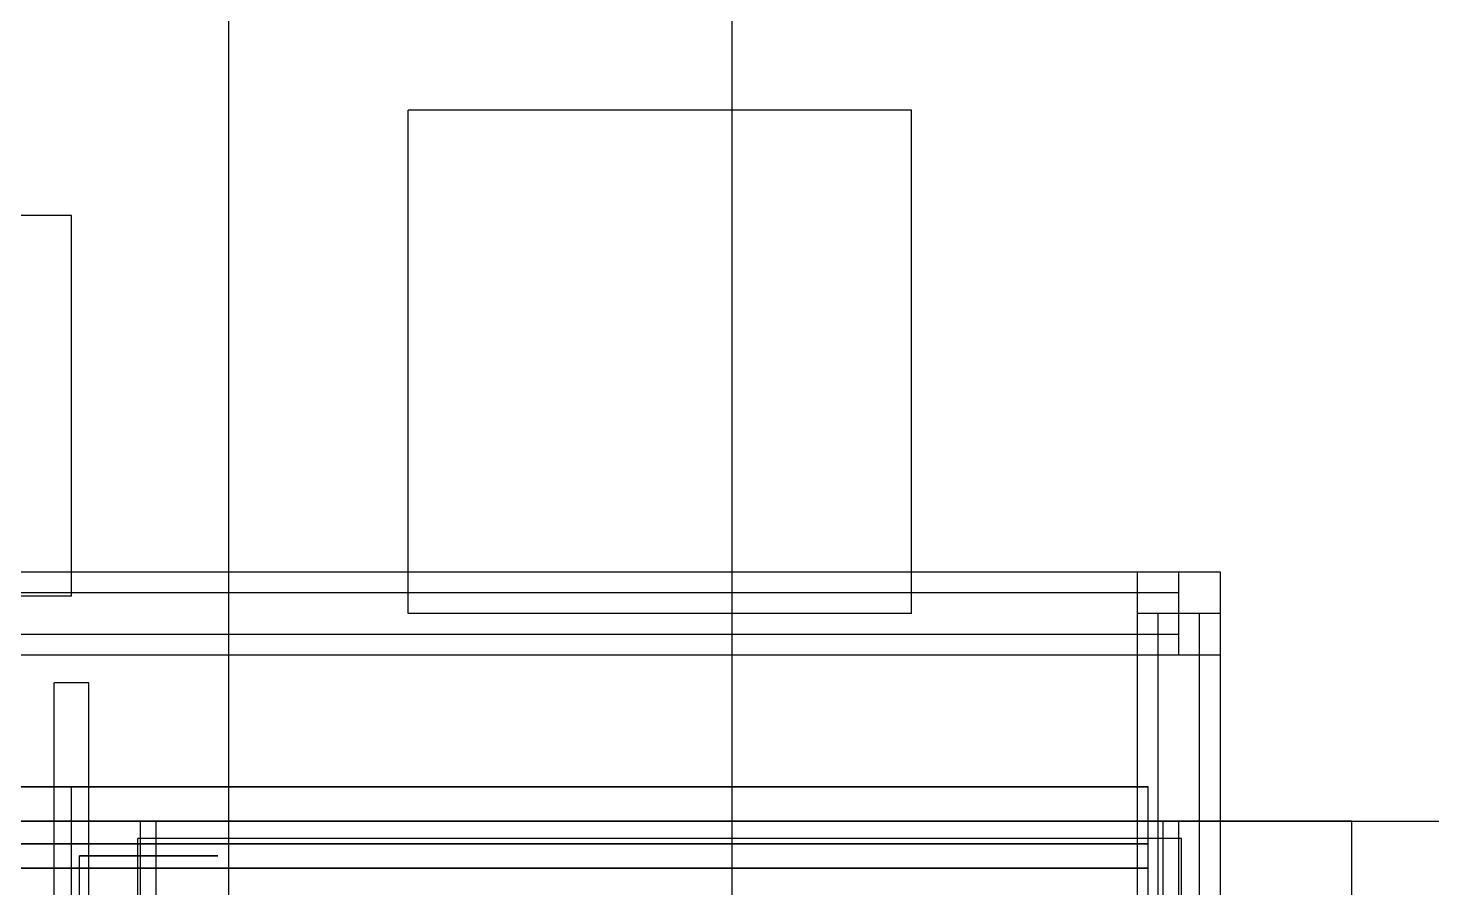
# Model space of a CAD drawing. Header units: millimetres. Extents: x -1355 to 669, y -1138 to 733.
# Drawn here: x -864.39 to -842.08, y 59.74 to 73.4 of the extents above; entities that cross this region are included whole.
import ezdxf

# ---------------------------------------------------------------- set-up
doc = ezdxf.new("R2010")
doc.units = ezdxf.units.MM
doc.layers.add('HIDDEN', color=8, linetype='Continuous')

msp = doc.modelspace()

# ---------------------------------------------------------------- linework, layer by layer
at = {"layer": 'HIDDEN'}
for points in [[(-861.198, 29), (-861.198, 93)], [(-861.198, 29), (-861.198, 93)], [(-853.198, 29), (-853.198, 93)], [(-853.198, 29), (-853.198, 93)], [(-850.348, 72.1), (-858.348, 72.1)], [(-858.348, 64.1), (-858.348, 72.1)], [(-850.348, 72.1), (-858.348, 72.1)], [(-858.348, 64.1), (-858.348, 72.1)], [(-850.348, 64.1), (-850.348, 72.1)], [(-850.348, 64.1), (-850.348, 72.1)], [(-863.698, 70.425), (-872.498, 70.425)], [(-863.698, 70.425), (-872.498, 70.425)], [(-863.698, 64.375), (-863.698, 70.425)], [(-863.698, 64.375), (-863.698, 70.425)], [(-846.098, 64.76), (-881.298, 64.76)], [(-846.098, 64.76), (-881.298, 64.76)], [(-846.098, 64.76), (-881.298, 64.76)], [(-846.098, 64.76), (-881.298, 64.76)], [(-845.438, 64.76), (-846.758, 64.76)], [(-846.758, 63.44), (-846.758, 64.76)], [(-845.438, 64.76), (-846.758, 64.76)], [(-846.758, 63.44), (-846.758, 64.76)], [(-846.098, 63.44), (-846.098, 64.76)], [(-846.098, 63.44), (-846.098, 64.76)], [(-846.098, 63.44), (-846.098, 64.76)], [(-846.098, 63.44), (-846.098, 64.76)], [(-845.438, 63.44), (-845.438, 64.76)], [(-845.438, 63.44), (-845.438, 64.76)], [(-846.098, 64.43), (-881.298, 64.43)], [(-846.098, 64.43), (-881.298, 64.43)], [(-863.698, 64.375), (-872.498, 64.375)], [(-863.698, 64.375), (-872.498, 64.375)], [(-846.098, 63.77), (-846.098, 64.43)], [(-846.098, 63.77), (-846.098, 64.43)], [(-850.348, 64.1), (-858.348, 64.1)], [(-850.348, 64.1), (-858.348, 64.1)], [(-845.438, 64.1), (-846.758, 64.1)], [(-846.758, 35.5), (-846.758, 64.1)], [(-845.438, 64.1), (-846.758, 64.1)], [(-846.758, 35.5), (-846.758, 64.1)], [(-845.438, 64.1), (-846.758, 64.1)], [(-846.758, 35.5), (-846.758, 64.1)], [(-845.438, 64.1), (-846.758, 64.1)], [(-846.758, 35.5), (-846.758, 64.1)], [(-845.768, 64.1), (-846.428, 64.1)], [(-846.428, 35.5), (-846.428, 64.1)], [(-845.768, 64.1), (-846.428, 64.1)], [(-846.428, 35.5), (-846.428, 64.1)], [(-845.768, 35.5), (-845.768, 64.1)], [(-845.768, 35.5), (-845.768, 64.1)], [(-845.438, 35.5), (-845.438, 64.1)], [(-845.438, 35.5), (-845.438, 64.1)], [(-845.438, 35.5), (-845.438, 64.1)], [(-845.438, 35.5), (-845.438, 64.1)], [(-846.098, 63.77), (-881.298, 63.77)], [(-846.098, 63.77), (-881.298, 63.77)], [(-846.098, 63.44), (-881.298, 63.44)], [(-846.098, 63.44), (-881.298, 63.44)], [(-846.098, 63.44), (-881.298, 63.44)], [(-846.098, 63.44), (-881.298, 63.44)], [(-845.438, 63.44), (-846.758, 63.44)], [(-845.438, 63.44), (-846.758, 63.44)], [(-863.423, 63), (-863.973, 63)], [(-863.973, 36.6), (-863.973, 63)], [(-863.423, 63), (-863.973, 63)], [(-863.973, 36.6), (-863.973, 63)], [(-863.423, 63), (-863.973, 63)], [(-863.973, 36.6), (-863.973, 63)], [(-863.423, 63), (-863.973, 63)], [(-863.973, 36.6), (-863.973, 63)], [(-863.423, 36.6), (-863.423, 63)], [(-863.423, 36.6), (-863.423, 63)], [(-863.423, 36.6), (-863.423, 63)], [(-863.423, 36.6), (-863.423, 63)], [(-880.81, 61.35), (-863.698, 61.35)], [(-863.698, 61.35), (-880.81, 61.35)], [(-863.698, 61.35), (-846.586, 61.35)], [(-846.586, 61.35), (-863.698, 61.35)], [(-863.698, 38.25), (-863.698, 61.35)], [(-863.698, 38.25), (-863.698, 61.35)], [(-846.586, 38.25), (-846.586, 61.35)], [(-843.348, 60.8), (-928.198, 60.8)], [(-843.348, 60.8), (-928.198, 60.8)], [(-865.348, 60.8), (-706.198, 60.8)], [(-865.348, 60.8), (-706.198, 60.8)], [(-846.098, 60.8), (-862.598, 60.8)], [(-862.598, 38.8), (-862.598, 60.8)], [(-846.098, 60.8), (-862.598, 60.8)], [(-862.598, 38.8), (-862.598, 60.8)], [(-846.098, 60.8), (-862.598, 60.8)], [(-862.598, 38.8), (-862.598, 60.8)], [(-846.098, 60.8), (-862.598, 60.8)], [(-862.598, 38.8), (-862.598, 60.8)], [(-862.348, 60.8), (-846.348, 60.8)], [(-862.348, 60.8), (-846.348, 60.8)], [(-862.348, 38.8), (-862.348, 60.8)], [(-862.348, 38.8), (-862.348, 60.8)], [(-862.348, 38.8), (-862.348, 60.8)], [(-846.348, 60.8), (-862.348, 60.8)], [(-862.348, 38.8), (-862.348, 60.8)], [(-846.348, 60.8), (-862.348, 60.8)], [(-846.348, 38.8), (-846.348, 60.8)], [(-846.348, 38.8), (-846.348, 60.8)], [(-846.348, 38.8), (-846.348, 60.8)], [(-846.348, 38.8), (-846.348, 60.8)], [(-846.098, 38.8), (-846.098, 60.8)], [(-846.098, 38.8), (-846.098, 60.8)], [(-846.098, 38.8), (-846.098, 60.8)], [(-846.098, 38.8), (-846.098, 60.8)], [(-843.348, 38.8), (-843.348, 60.8)], [(-843.348, 38.8), (-843.348, 60.8)], [(-846.054, 60.525), (-862.642, 60.525)], [(-862.642, 39.075), (-862.642, 60.525)], [(-846.054, 60.525), (-862.642, 60.525)], [(-862.642, 39.075), (-862.642, 60.525)], [(-846.054, 39.075), (-846.054, 60.525)], [(-846.054, 39.075), (-846.054, 60.525)], [(-880.81, 60.442), (-863.698, 60.442)], [(-863.698, 60.442), (-880.81, 60.442)], [(-863.698, 60.442), (-846.586, 60.442)], [(-846.586, 60.442), (-863.698, 60.442)], [(-863.698, 60.057), (-863.698, 60.442)], [(-863.698, 60.057), (-863.698, 60.442)], [(-863.571, 39.35), (-863.571, 60.25)], [(-863.539, 60.25), (-863.571, 60.25)], [(-863.571, 60.25), (-863.539, 60.25)], [(-863.445, 60.25), (-863.539, 60.25)], [(-863.539, 60.25), (-863.445, 60.25)], [(-863.294, 60.25), (-863.445, 60.25)], [(-863.445, 60.25), (-863.294, 60.25)], [(-863.096, 60.25), (-863.294, 60.25)], [(-863.294, 60.25), (-863.096, 60.25)], [(-862.861, 60.25), (-863.096, 60.25)], [(-863.096, 60.25), (-862.861, 60.25)], [(-862.603, 60.25), (-862.861, 60.25)], [(-862.861, 60.25), (-862.603, 60.25)], [(-862.338, 60.25), (-862.603, 60.25)], [(-862.603, 60.25), (-862.338, 60.25)], [(-862.081, 60.25), (-862.338, 60.25)], [(-862.338, 60.25), (-862.081, 60.25)], [(-861.846, 60.25), (-862.081, 60.25)], [(-862.081, 60.25), (-861.846, 60.25)], [(-861.647, 60.25), (-861.846, 60.25)], [(-861.846, 60.25), (-861.647, 60.25)], [(-861.497, 60.25), (-861.647, 60.25)], [(-861.647, 60.25), (-861.497, 60.25)], [(-861.403, 60.25), (-861.497, 60.25)], [(-861.497, 60.25), (-861.403, 60.25)], [(-861.371, 60.25), (-861.403, 60.25)], [(-861.403, 60.25), (-861.371, 60.25)], [(-846.586, 60.057), (-846.586, 60.442)], [(-880.81, 60.057), (-863.698, 60.057)], [(-863.698, 60.057), (-880.81, 60.057)], [(-863.698, 60.057), (-846.586, 60.057)], [(-846.586, 60.057), (-863.698, 60.057)]]:
    msp.add_lwpolyline(points, dxfattribs=at)

doc.saveas('drawing.dxf')
